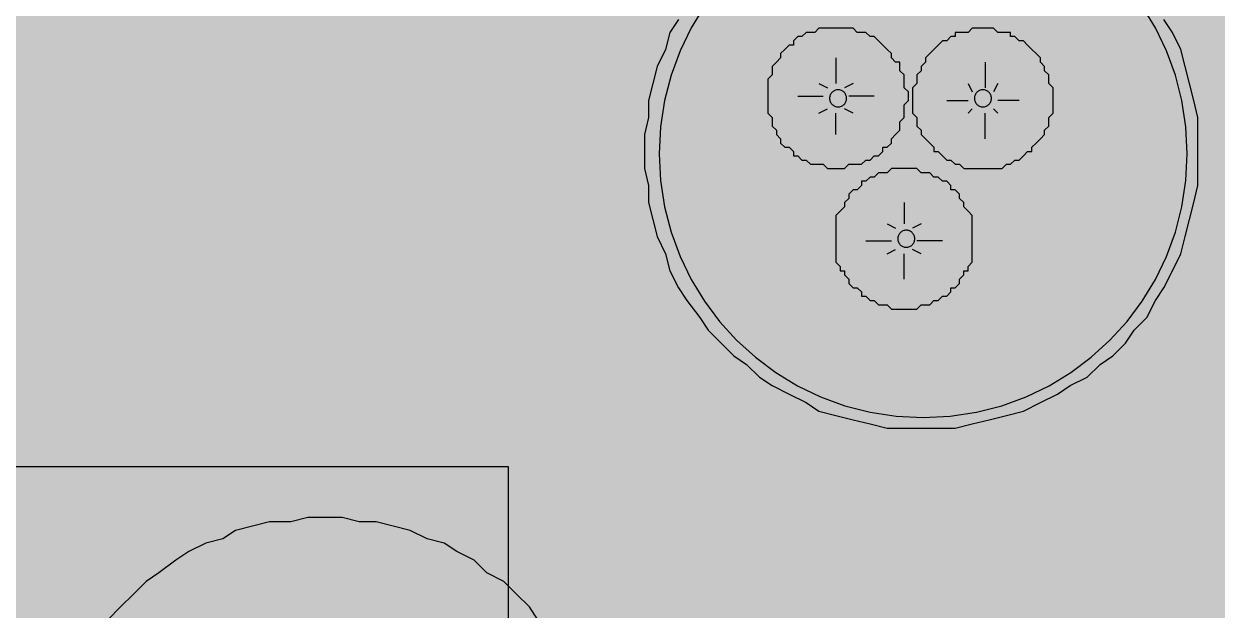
# Model space of a CAD drawing. Extents: x 0 to 810, y -8 to 614.
# Drawn here: x 433.72 to 467.34, y 197.75 to 214.28 of the extents above; entities that cross this region are included whole.
import ezdxf

# ---------------------------------------------------------------- set-up
doc = ezdxf.new("R2010")
doc.units = 0
doc.header["$MEASUREMENT"] = 0
doc.layers.add('Line', color=1, linetype='CONTINUOUS')
doc.layers.add('Poly', color=3, linetype='CONTINUOUS')

msp = doc.modelspace()

# ---------------------------------------------------------------- hatches: boundary and pattern name
at = {"layer": 'Poly', "true_color": 0xffffff}
for points in [[(431.52, 167.96), (431.52, 254.72), (486.48, 254.72)], [(431.52, 167.96), (486.48, 254.72), (486.48, 167.96)], [(451.2, 210.68), (451.2, 210.2), (451.32, 209.72), (451.32, 209.24), (451.44, 208.76), (451.56, 208.28), (451.8, 207.8), (451.92, 207.32), (452.16, 206.84), (452.4, 206.48), (452.76, 206), (453, 205.64), (453.36, 205.28), (453.72, 204.92), (454.08, 204.68), (454.44, 204.32), (454.8, 204.08), (455.28, 203.84), (455.76, 203.6), (456.12, 203.36), (456.6, 203.24), (457.08, 203.12), (457.56, 203), (458.04, 202.88), (458.52, 202.88), (459, 202.88), (459.48, 202.88), (459.96, 202.88), (460.44, 203), (460.92, 203.12), (461.4, 203.24), (461.88, 203.36), (462.36, 203.6), (462.84, 203.84), (463.2, 204.08), (463.68, 204.32), (464.04, 204.68), (464.4, 204.92), (464.76, 205.28), (465, 205.64), (465.36, 206), (465.6, 206.48), (465.84, 206.84), (466.08, 207.32), (466.32, 207.8), (466.44, 208.28), (466.56, 208.76), (466.68, 209.24), (466.8, 209.72), (466.8, 210.2), (466.8, 210.68), (466.8, 211.16), (466.8, 211.64), (466.68, 212.12), (466.56, 212.6), (466.44, 213.08), (466.32, 213.56), (466.08, 214.04), (465.84, 214.4), (465.6, 214.88), (465.36, 215.24), (465, 215.6), (464.76, 215.96), (464.4, 216.32), (464.04, 216.68), (463.68, 216.92), (463.2, 217.28), (462.84, 217.52), (462.36, 217.76), (461.88, 217.88), (461.4, 218.12), (460.92, 218.24), (460.44, 218.36), (459.96, 218.36), (459.48, 218.48), (459, 218.48), (458.52, 218.48), (458.04, 218.36), (457.56, 218.36), (457.08, 218.24), (456.6, 218.12), (456.12, 217.88), (455.76, 217.76), (455.28, 217.52), (454.8, 217.28), (454.44, 216.92), (454.08, 216.68), (453.72, 216.32), (453.36, 215.96), (453, 215.6), (452.76, 215.24), (452.4, 214.88), (452.16, 214.4), (451.92, 214.04), (451.8, 213.56), (451.56, 213.08), (451.44, 212.6), (451.32, 212.12), (451.32, 211.64), (451.2, 211.16)], [(458.64, 212.24), (458.64, 212.36), (458.52, 212.48), (458.52, 212.6), (458.52, 212.72), (458.52, 212.84), (458.4, 212.96), (458.4, 213.08), (458.4, 213.2), (458.28, 213.2), (458.16, 213.32), (458.16, 213.44), (458.04, 213.56), (457.92, 213.68), (457.8, 213.8), (457.68, 213.92), (457.56, 213.92), (457.44, 214.04), (457.32, 214.04), (457.2, 214.04), (457.08, 214.16), (456.96, 214.16), (456.84, 214.16), (456.72, 214.16), (456.6, 214.16), (456.48, 214.16), (456.36, 214.16), (456.24, 214.16), (456.12, 214.16), (456, 214.04), (455.88, 214.04), (455.76, 214.04), (455.64, 213.92), (455.52, 213.92), (455.4, 213.8), (455.4, 213.68), (455.28, 213.68), (455.16, 213.56), (455.04, 213.44), (455.04, 213.32), (454.92, 213.2), (454.8, 213.08), (454.8, 212.96), (454.8, 212.84), (454.68, 212.72), (454.68, 212.6), (454.68, 212.48), (454.68, 212.36), (454.68, 212.24), (454.68, 212.12), (454.68, 212), (454.68, 211.88), (454.68, 211.76), (454.8, 211.64), (454.8, 211.52), (454.8, 211.4), (454.92, 211.28), (454.92, 211.16), (455.04, 211.04), (455.04, 210.92), (455.16, 210.8), (455.28, 210.8), (455.4, 210.68), (455.4, 210.56), (455.52, 210.56), (455.64, 210.44), (455.76, 210.44), (455.88, 210.32), (456, 210.32), (456.12, 210.32), (456.24, 210.32), (456.36, 210.2), (456.48, 210.2), (456.6, 210.2), (456.72, 210.2), (456.84, 210.2), (456.96, 210.32), (457.08, 210.32), (457.2, 210.32), (457.32, 210.32), (457.44, 210.44), (457.56, 210.44), (457.68, 210.56), (457.8, 210.56), (457.92, 210.68), (457.92, 210.8), (458.04, 210.8), (458.16, 210.92), (458.16, 211.04), (458.28, 211.16), (458.4, 211.28), (458.4, 211.4), (458.4, 211.52), (458.52, 211.64), (458.52, 211.76), (458.52, 211.88), (458.52, 212), (458.64, 212.12)], [(462.72, 212.12), (462.72, 212.24), (462.72, 212.36), (462.72, 212.48), (462.6, 212.6), (462.6, 212.72), (462.6, 212.84), (462.48, 212.96), (462.48, 213.08), (462.36, 213.2), (462.36, 213.32), (462.24, 213.44), (462.12, 213.56), (462, 213.68), (461.88, 213.8), (461.76, 213.8), (461.64, 213.92), (461.52, 213.92), (461.52, 214.04), (461.4, 214.04), (461.28, 214.04), (461.16, 214.04), (461.04, 214.16), (460.92, 214.16), (460.8, 214.16), (460.56, 214.16), (460.44, 214.16), (460.32, 214.04), (460.2, 214.04), (460.08, 214.04), (459.96, 214.04), (459.96, 213.92), (459.84, 213.92), (459.72, 213.8), (459.6, 213.8), (459.48, 213.68), (459.36, 213.56), (459.24, 213.44), (459.12, 213.32), (459.12, 213.2), (459, 213.08), (459, 212.96), (458.88, 212.84), (458.88, 212.72), (458.88, 212.6), (458.76, 212.48), (458.76, 212.36), (458.76, 212.24), (458.76, 212.12), (458.76, 212), (458.76, 211.88), (458.76, 211.76), (458.88, 211.64), (458.88, 211.52), (458.88, 211.4), (459, 211.28), (459, 211.16), (459.12, 211.04), (459.24, 210.92), (459.36, 210.8), (459.36, 210.68), (459.48, 210.68), (459.6, 210.56), (459.72, 210.44), (459.84, 210.44), (459.96, 210.32), (460.08, 210.32), (460.2, 210.2), (460.32, 210.2), (460.44, 210.2), (460.56, 210.2), (460.8, 210.2), (460.92, 210.2), (461.04, 210.2), (461.16, 210.2), (461.28, 210.2), (461.4, 210.32), (461.52, 210.32), (461.64, 210.44), (461.76, 210.44), (461.88, 210.56), (462, 210.68), (462.12, 210.68), (462.12, 210.8), (462.24, 210.92), (462.36, 211.04), (462.48, 211.16), (462.48, 211.28), (462.6, 211.4), (462.6, 211.52), (462.6, 211.64), (462.72, 211.76), (462.72, 211.88), (462.72, 212)], [(460.44, 208.16), (460.44, 208.28), (460.44, 208.52), (460.44, 208.64), (460.44, 208.76), (460.44, 208.88), (460.32, 209), (460.2, 209.12), (460.2, 209.24), (460.08, 209.36), (460.08, 209.48), (459.96, 209.6), (459.84, 209.6), (459.84, 209.72), (459.72, 209.84), (459.6, 209.84), (459.48, 209.96), (459.36, 209.96), (459.24, 210.08), (459.12, 210.08), (459, 210.08), (458.88, 210.2), (458.76, 210.2), (458.64, 210.2), (458.52, 210.2), (458.4, 210.2), (458.28, 210.2), (458.16, 210.2), (458.04, 210.08), (457.92, 210.08), (457.8, 210.08), (457.68, 209.96), (457.56, 209.96), (457.44, 209.84), (457.32, 209.84), (457.32, 209.72), (457.2, 209.6), (457.08, 209.6), (456.96, 209.48), (456.96, 209.36), (456.84, 209.24), (456.84, 209.12), (456.72, 209), (456.6, 208.88), (456.6, 208.76), (456.6, 208.64), (456.6, 208.52), (456.6, 208.28), (456.6, 208.16), (456.6, 208.04), (456.6, 207.92), (456.6, 207.8), (456.6, 207.68), (456.6, 207.56), (456.72, 207.44), (456.72, 207.32), (456.84, 207.32), (456.84, 207.2), (456.96, 207.08), (456.96, 206.96), (457.08, 206.84), (457.2, 206.84), (457.32, 206.72), (457.32, 206.6), (457.44, 206.6), (457.56, 206.48), (457.68, 206.48), (457.8, 206.36), (457.92, 206.36), (458.04, 206.36), (458.16, 206.24), (458.28, 206.24), (458.4, 206.24), (458.52, 206.24), (458.64, 206.24), (458.76, 206.24), (458.88, 206.24), (459, 206.36), (459.12, 206.36), (459.24, 206.36), (459.36, 206.48), (459.48, 206.48), (459.6, 206.6), (459.72, 206.6), (459.84, 206.72), (459.84, 206.84), (459.96, 206.84), (460.08, 206.96), (460.08, 207.08), (460.2, 207.2), (460.2, 207.32), (460.32, 207.32), (460.32, 207.44), (460.44, 207.56), (460.44, 207.68), (460.44, 207.8), (460.44, 207.92), (460.44, 208.04)], [(423.84, 182.6), (423.84, 201.8), (447.36, 201.8)], [(423.84, 182.6), (447.36, 201.8), (447.36, 182.6)], [(434.28, 192.44), (434.28, 191.96), (434.4, 191.48), (434.4, 191), (434.52, 190.52), (434.64, 190.04), (434.88, 189.56), (435, 189.08), (435.24, 188.72), (435.48, 188.24), (435.84, 187.88), (436.08, 187.4), (436.44, 187.04), (436.8, 186.68), (437.16, 186.44), (437.52, 186.08), (438, 185.84), (438.36, 185.6), (438.84, 185.36), (439.32, 185.12), (439.68, 185), (440.16, 184.88), (440.64, 184.76), (441.24, 184.64), (441.72, 184.64), (442.2, 184.64), (442.68, 184.64), (443.16, 184.64), (443.64, 184.76), (444.12, 184.88), (444.6, 185), (445.08, 185.12), (445.56, 185.36), (445.92, 185.6), (446.4, 185.84), (446.76, 186.08), (447.24, 186.44), (447.6, 186.68), (447.96, 187.04), (448.2, 187.4), (448.56, 187.88), (448.8, 188.24), (449.04, 188.72), (449.28, 189.08), (449.52, 189.56), (449.64, 190.04), (449.76, 190.52), (449.88, 191), (450, 191.48), (450, 191.96), (450, 192.44), (450, 192.92), (450, 193.4), (449.88, 193.88), (449.76, 194.48), (449.64, 194.84), (449.52, 195.32), (449.28, 195.8), (449.04, 196.28), (448.8, 196.64), (448.56, 197.12), (448.2, 197.48), (447.96, 197.84), (447.6, 198.2), (447.24, 198.56), (446.76, 198.8), (446.4, 199.16), (445.92, 199.4), (445.56, 199.64), (445.08, 199.76), (444.6, 200), (444.12, 200.12), (443.64, 200.24), (443.16, 200.24), (442.68, 200.36), (442.2, 200.36), (441.72, 200.36), (441.24, 200.24), (440.64, 200.24), (440.16, 200.12), (439.68, 200), (439.32, 199.76), (438.84, 199.64), (438.36, 199.4), (438, 199.16), (437.52, 198.8), (437.16, 198.56), (436.8, 198.2), (436.44, 197.84), (436.08, 197.48), (435.84, 197.12), (435.48, 196.64), (435.24, 196.28), (435, 195.8), (434.88, 195.32), (434.64, 194.84), (434.52, 194.48), (434.4, 193.88), (434.4, 193.4), (434.28, 192.92)]]:
    msp.add_hatch(color=7, dxfattribs=at).paths.add_polyline_path(points, flags=0)

# ---------------------------------------------------------------- linework, layer by layer
at = {"layer": 'Line', "color": 178, "true_color": 0x000000}
for p, q in [((452.16, 214.4), (451.92, 214.04)), ((466.08, 214.04), (465.84, 214.4)), ((451.92, 214.04), (451.8, 213.56)), ((455.52, 213.92), (455.4, 213.8)), ((455.64, 213.92), (455.52, 213.92)), ((455.76, 214.04), (455.64, 213.92)), ((455.88, 214.04), (455.76, 214.04)), ((456, 214.04), (455.88, 214.04)), ((456.12, 214.16), (456, 214.04)), ((456.24, 214.16), (456.12, 214.16)), ((456.36, 214.16), (456.24, 214.16)), ((456.48, 214.16), (456.36, 214.16)), ((456.6, 214.16), (456.48, 214.16)), ((456.72, 214.16), (456.6, 214.16)), ((456.84, 214.16), (456.72, 214.16)), ((456.96, 214.16), (456.84, 214.16)), ((457.08, 214.16), (456.96, 214.16)), ((457.2, 214.04), (457.08, 214.16)), ((457.32, 214.04), (457.2, 214.04)), ((457.44, 214.04), (457.32, 214.04)), ((457.56, 213.92), (457.44, 214.04)), ((457.68, 213.92), (457.56, 213.92)), ((457.8, 213.8), (457.68, 213.92)), ((459.84, 213.92), (459.72, 213.8)), ((459.96, 213.92), (459.84, 213.92)), ((460.08, 214.04), (459.96, 214.04)), ((459.96, 214.04), (459.96, 213.92)), ((460.2, 214.04), (460.08, 214.04)), ((460.32, 214.04), (460.2, 214.04)), ((460.44, 214.16), (460.32, 214.04)), ((460.56, 214.16), (460.44, 214.16)), ((460.8, 214.16), (460.56, 214.16)), ((460.92, 214.16), (460.8, 214.16)), ((461.04, 214.16), (460.92, 214.16)), ((461.16, 214.04), (461.04, 214.16)), ((461.28, 214.04), (461.16, 214.04)), ((461.4, 214.04), (461.28, 214.04)), ((461.52, 214.04), (461.4, 214.04)), ((461.52, 213.92), (461.52, 214.04)), ((461.64, 213.92), (461.52, 213.92)), ((461.76, 213.8), (461.64, 213.92)), ((466.32, 213.56), (466.08, 214.04)), ((451.8, 213.56), (451.56, 213.08)), ((455.16, 213.56), (455.04, 213.44)), ((455.28, 213.68), (455.16, 213.56)), ((455.4, 213.68), (455.28, 213.68)), ((455.4, 213.8), (455.4, 213.68)), ((457.92, 213.68), (457.8, 213.8)), ((458.04, 213.56), (457.92, 213.68)), ((457.92, 213.68), (457.92, 213.67988)), ((458.16, 213.44), (458.04, 213.56)), ((459.36, 213.56), (459.24, 213.44)), ((459.48, 213.68), (459.36, 213.56)), ((459.36, 213.56), (459.36, 213.55988)), ((459.6, 213.8), (459.48, 213.68)), ((459.72, 213.8), (459.6, 213.8)), ((461.88, 213.8), (461.76, 213.8)), ((462, 213.68), (461.88, 213.8)), ((462.12, 213.56), (462, 213.68)), ((462.24, 213.44), (462.12, 213.56)), ((462.12, 213.56), (462.12, 213.55988)), ((466.44, 213.08), (466.32, 213.56)), ((454.92, 213.2), (454.8, 213.08)), ((455.04, 213.32), (454.92, 213.2)), ((454.92, 213.2), (454.92, 213.19988)), ((455.04, 213.44), (455.04, 213.32)), ((456.6, 213.32), (456.6, 212.6)), ((458.16, 213.32), (458.16, 213.44)), ((458.28, 213.2), (458.16, 213.32)), ((458.4, 213.2), (458.28, 213.2)), ((458.4, 213.08), (458.4, 213.2)), ((459.12, 213.2), (459, 213.08)), ((459.24, 213.44), (459.12, 213.32)), ((459.12, 213.32), (459.12, 213.2)), ((460.8, 213.2), (460.8, 212.48)), ((462.36, 213.32), (462.24, 213.44)), ((462.36, 213.2), (462.36, 213.32)), ((462.48, 213.08), (462.36, 213.2)), ((451.56, 213.08), (451.44, 212.6)), ((454.8, 213.08), (454.8, 212.96)), ((454.8, 212.96), (454.8, 212.84)), ((458.4, 212.96), (458.4, 213.08)), ((458.52, 212.84), (458.4, 212.96)), ((459, 212.96), (458.88, 212.84)), ((459, 213.08), (459, 212.96)), ((462.48, 212.96), (462.48, 213.08)), ((462.6, 212.84), (462.48, 212.96)), ((466.56, 212.6), (466.44, 213.08)), ((451.44, 212.6), (451.32, 212.12)), ((454.8, 212.84), (454.68, 212.72)), ((454.68, 212.72), (454.68, 212.6)), ((454.68, 212.6), (454.68, 212.48)), ((456.12, 212.6), (456.36, 212.48)), ((457.08, 212.6), (456.84, 212.48)), ((458.52, 212.72), (458.52, 212.84)), ((458.52, 212.6), (458.52, 212.72)), ((458.52, 212.48), (458.52, 212.6)), ((458.88, 212.6), (458.76, 212.48)), ((458.88, 212.84), (458.88, 212.72)), ((458.88, 212.72), (458.88, 212.6)), ((460.32, 212.6), (460.44, 212.36)), ((461.16, 212.6), (461.04, 212.36)), ((462.6, 212.72), (462.6, 212.84)), ((462.6, 212.6), (462.6, 212.72)), ((462.72, 212.48), (462.6, 212.6)), ((466.68, 212.12), (466.56, 212.6)), ((454.68, 212.48), (454.68, 212.36)), ((454.68, 212.36), (454.68, 212.24)), ((454.68, 212.24), (454.68, 212.12)), ((455.52, 212.24), (456.24, 212.24)), ((457.68, 212.24), (456.96, 212.24)), ((458.64, 212.36), (458.52, 212.48)), ((458.64, 212.24), (458.64, 212.36)), ((458.64, 212.12), (458.64, 212.24)), ((458.76, 212.48), (458.76, 212.36)), ((458.76, 212.36), (458.76, 212.24)), ((458.76, 212.24), (458.76, 212.12)), ((462.72, 212.36), (462.72, 212.48)), ((462.72, 212.24), (462.72, 212.36)), ((462.72, 212.12), (462.72, 212.24)), ((451.32, 212.12), (451.32, 211.64)), ((454.68, 212.12), (454.68, 212)), ((454.68, 212), (454.68, 211.88)), ((454.68, 211.88), (454.68, 211.76)), ((456.12, 211.76), (456.36, 211.88)), ((457.08, 211.76), (456.84, 211.88)), ((458.52, 212), (458.64, 212.12)), ((458.52, 211.88), (458.52, 212)), ((458.52, 211.76), (458.52, 211.88)), ((458.76, 212.12), (458.76, 212)), ((458.76, 212), (458.76, 211.88)), ((458.76, 211.88), (458.76, 211.76)), ((459.72, 212.12), (460.32, 212.12)), ((460.32, 211.76), (460.44, 211.88)), ((461.16, 211.76), (461.04, 211.88)), ((461.76, 212.12), (461.16, 212.12)), ((462.72, 212), (462.72, 212.12)), ((462.72, 211.88), (462.72, 212)), ((462.72, 211.76), (462.72, 211.88)), ((466.8, 211.64), (466.68, 212.12)), ((451.32, 211.64), (451.2, 211.16)), ((454.68, 211.76), (454.8, 211.64)), ((454.8, 211.64), (454.8, 211.52)), ((454.8, 211.52), (454.8, 211.4)), ((456.6, 211.16), (456.6, 211.76)), ((458.4, 211.52), (458.52, 211.64)), ((458.4, 211.4), (458.4, 211.52)), ((458.52, 211.64), (458.52, 211.76)), ((458.76, 211.76), (458.88, 211.64)), ((458.88, 211.64), (458.88, 211.52)), ((458.88, 211.52), (458.88, 211.4)), ((460.8, 211.04), (460.8, 211.76)), ((462.6, 211.64), (462.72, 211.76)), ((462.6, 211.52), (462.6, 211.64)), ((462.6, 211.4), (462.6, 211.52)), ((466.8, 211.16), (466.8, 211.64)), ((454.8, 211.4), (454.92, 211.28)), ((454.92, 211.28), (454.92, 211.16)), ((458.28, 211.16), (458.4, 211.28)), ((458.4, 211.28), (458.4, 211.4)), ((458.88, 211.4), (459, 211.28)), ((459, 211.28), (459, 211.16)), ((462.48, 211.28), (462.6, 211.4)), ((462.48, 211.16), (462.48, 211.28)), ((451.2, 211.16), (451.2, 210.68)), ((454.92, 211.16), (455.04, 211.04)), ((455.04, 211.04), (455.04, 210.92)), ((455.04, 210.92), (455.16, 210.8)), ((458.04, 210.8), (458.16, 210.92)), ((458.16, 211.04), (458.28, 211.16)), ((458.16, 210.92), (458.16, 211.04)), ((459, 211.16), (459.12, 211.04)), ((459.12, 211.04), (459.12, 211.03988)), ((459.12, 211.04), (459.24, 210.92)), ((459.24, 210.92), (459.36, 210.8)), ((462.12, 210.8), (462.24, 210.92)), ((462.24, 210.92), (462.36, 211.04)), ((462.36, 211.04), (462.48, 211.16)), ((462.36, 211.04), (462.36, 211.03988)), ((466.8, 210.68), (466.8, 211.16)), ((451.2, 210.68), (451.2, 210.2)), ((455.16, 210.8), (455.28, 210.8)), ((455.28, 210.8), (455.4, 210.68)), ((455.4, 210.68), (455.4, 210.56)), ((455.4, 210.56), (455.52, 210.56)), ((455.52, 210.56), (455.64, 210.44)), ((457.56, 210.44), (457.68, 210.56)), ((457.68, 210.56), (457.8, 210.56)), ((457.8, 210.56), (457.92, 210.68)), ((457.92, 210.68), (457.92, 210.8)), ((457.92, 210.8), (458.04, 210.8)), ((459.36, 210.8), (459.36, 210.68)), ((459.36, 210.68), (459.48, 210.68)), ((459.48, 210.68), (459.6, 210.56)), ((459.6, 210.56), (459.72, 210.44)), ((461.76, 210.44), (461.88, 210.56)), ((461.88, 210.56), (462, 210.68)), ((462, 210.68), (462.12, 210.68)), ((462.12, 210.68), (462.12, 210.8)), ((466.8, 210.2), (466.8, 210.68)), ((451.2, 210.2), (451.32, 209.72)), ((455.64, 210.44), (455.76, 210.44)), ((455.76, 210.44), (455.88, 210.32)), ((455.88, 210.32), (456, 210.32)), ((456, 210.32), (456.12, 210.32)), ((456.12, 210.32), (456.24, 210.32)), ((456.24, 210.32), (456.36, 210.2)), ((456.36, 210.2), (456.48, 210.2)), ((456.48, 210.2), (456.6, 210.2)), ((456.6, 210.2), (456.72, 210.2)), ((456.72, 210.2), (456.84, 210.2)), ((456.84, 210.2), (456.96, 210.32)), ((456.96, 210.32), (457.08, 210.32)), ((457.08, 210.32), (457.2, 210.32)), ((457.2, 210.32), (457.32, 210.32)), ((457.32, 210.32), (457.44, 210.44)), ((457.44, 210.44), (457.56, 210.44)), ((458.16, 210.2), (458.04, 210.08)), ((458.28, 210.2), (458.16, 210.2)), ((458.4, 210.2), (458.28, 210.2)), ((458.52, 210.2), (458.4, 210.2)), ((458.64, 210.2), (458.52, 210.2)), ((458.76, 210.2), (458.64, 210.2)), ((458.88, 210.2), (458.76, 210.2)), ((459, 210.08), (458.88, 210.2)), ((459.72, 210.44), (459.84, 210.44)), ((459.84, 210.44), (459.96, 210.32)), ((459.96, 210.32), (459.96, 210.31988)), ((459.96, 210.32), (460.08, 210.32)), ((460.08, 210.32), (460.2, 210.2)), ((460.2, 210.2), (460.32, 210.2)), ((460.32, 210.2), (460.44, 210.2)), ((460.44, 210.2), (460.56, 210.2)), ((460.56, 210.2), (460.8, 210.2)), ((460.8, 210.2), (460.92, 210.2)), ((460.92, 210.2), (461.04, 210.2)), ((461.04, 210.2), (461.16, 210.2)), ((461.16, 210.2), (461.28, 210.2)), ((461.28, 210.2), (461.4, 210.32)), ((461.4, 210.32), (461.52, 210.32)), ((461.52, 210.32), (461.64, 210.44)), ((461.52, 210.32), (461.52, 210.31988)), ((461.64, 210.44), (461.76, 210.44)), ((466.8, 209.72), (466.8, 210.2)), ((457.44, 209.84), (457.32, 209.84)), ((457.32, 209.84), (457.32, 209.72)), ((457.56, 209.96), (457.44, 209.84)), ((457.68, 209.96), (457.56, 209.96)), ((457.8, 210.08), (457.68, 209.96)), ((457.92, 210.08), (457.8, 210.08)), ((458.04, 210.08), (457.92, 210.08)), ((459.12, 210.08), (459, 210.08)), ((459.24, 210.08), (459.12, 210.08)), ((459.36, 209.96), (459.24, 210.08)), ((459.48, 209.96), (459.36, 209.96)), ((459.6, 209.84), (459.48, 209.96)), ((459.72, 209.84), (459.6, 209.84)), ((459.84, 209.72), (459.72, 209.84)), ((451.32, 209.72), (451.32, 209.24)), ((457.08, 209.6), (456.96, 209.48)), ((457.2, 209.6), (457.08, 209.6)), ((457.32, 209.72), (457.2, 209.6)), ((459.84, 209.6), (459.84, 209.72)), ((459.96, 209.6), (459.84, 209.6)), ((460.08, 209.48), (459.96, 209.6)), ((466.68, 209.24), (466.8, 209.72)), ((451.32, 209.24), (451.44, 208.76)), ((456.96, 209.36), (456.84, 209.24)), ((456.84, 209.24), (456.84, 209.12)), ((456.96, 209.48), (456.96, 209.36)), ((458.52, 209.24), (458.52, 208.64)), ((460.08, 209.36), (460.08, 209.48)), ((460.2, 209.24), (460.08, 209.36)), ((460.2, 209.12), (460.2, 209.24)), ((466.56, 208.76), (466.68, 209.24)), ((456.72, 209), (456.6, 208.88)), ((456.6, 208.88), (456.6, 208.76)), ((456.84, 209.12), (456.72, 209)), ((456.72, 209), (456.72, 208.99988)), ((460.32, 209), (460.2, 209.12)), ((460.44, 208.88), (460.32, 209)), ((460.32, 209), (460.32, 208.99988)), ((460.44, 208.76), (460.44, 208.88)), ((451.44, 208.76), (451.56, 208.28)), ((456.6, 208.76), (456.6, 208.64)), ((456.6, 208.64), (456.6, 208.52)), ((456.6, 208.52), (456.6, 208.28)), ((458.04, 208.64), (458.28, 208.52)), ((459, 208.64), (458.76, 208.52)), ((460.44, 208.64), (460.44, 208.76)), ((460.44, 208.52), (460.44, 208.64)), ((460.44, 208.28), (460.44, 208.52)), ((466.44, 208.28), (466.56, 208.76)), ((451.56, 208.28), (451.8, 207.8)), ((456.6, 208.28), (456.6, 208.16)), ((456.6, 208.16), (456.6, 208.04)), ((457.44, 208.16), (458.16, 208.16)), ((459.6, 208.16), (458.88, 208.16)), ((460.44, 208.16), (460.44, 208.28)), ((460.44, 208.04), (460.44, 208.16)), ((466.32, 207.8), (466.44, 208.28)), ((456.6, 208.04), (456.6, 207.92)), ((456.6, 207.92), (456.6, 207.8)), ((458.04, 207.8), (458.28, 207.92)), ((459, 207.8), (458.76, 207.92)), ((460.44, 207.92), (460.44, 208.04)), ((460.44, 207.8), (460.44, 207.92)), ((451.8, 207.8), (451.92, 207.32)), ((456.6, 207.8), (456.6, 207.68)), ((456.6, 207.68), (456.6, 207.56)), ((456.6, 207.56), (456.72, 207.44)), ((458.52, 207.08), (458.52, 207.8)), ((460.32, 207.44), (460.44, 207.56)), ((460.44, 207.68), (460.44, 207.8)), ((460.44, 207.56), (460.44, 207.68)), ((466.08, 207.32), (466.32, 207.8)), ((451.92, 207.32), (452.16, 206.84)), ((456.72, 207.44), (456.72, 207.32)), ((456.72, 207.32), (456.84, 207.32)), ((456.84, 207.32), (456.84, 207.2)), ((456.84, 207.2), (456.96, 207.08)), ((460.08, 207.08), (460.2, 207.2)), ((460.2, 207.2), (460.2, 207.32)), ((460.2, 207.32), (460.32, 207.32)), ((460.32, 207.32), (460.32, 207.44)), ((465.84, 206.84), (466.08, 207.32)), ((452.16, 206.84), (452.4, 206.48)), ((456.96, 207.08), (456.96, 206.96)), ((456.96, 206.96), (457.08, 206.84)), ((457.08, 206.84), (457.2, 206.84)), ((457.2, 206.84), (457.32, 206.72)), ((459.84, 206.72), (459.84, 206.84)), ((459.84, 206.84), (459.96, 206.84)), ((459.96, 206.84), (460.08, 206.96)), ((460.08, 206.96), (460.08, 207.08)), ((465.6, 206.48), (465.84, 206.84)), ((452.4, 206.48), (452.76, 206)), ((457.32, 206.72), (457.32, 206.6)), ((457.32, 206.6), (457.44, 206.6)), ((457.44, 206.6), (457.56, 206.48)), ((457.56, 206.48), (457.68, 206.48)), ((457.68, 206.48), (457.8, 206.36)), ((459.24, 206.36), (459.36, 206.48)), ((459.36, 206.48), (459.48, 206.48)), ((459.48, 206.48), (459.6, 206.6)), ((459.6, 206.6), (459.72, 206.6)), ((459.72, 206.6), (459.84, 206.72)), ((465.36, 206), (465.6, 206.48)), ((457.8, 206.36), (457.92, 206.36)), ((457.92, 206.36), (458.04, 206.36)), ((458.04, 206.36), (458.16, 206.24)), ((458.16, 206.24), (458.28, 206.24)), ((458.28, 206.24), (458.4, 206.24)), ((458.4, 206.24), (458.52, 206.24)), ((458.52, 206.24), (458.64, 206.24)), ((458.64, 206.24), (458.76, 206.24)), ((458.76, 206.24), (458.88, 206.24)), ((458.88, 206.24), (459, 206.36)), ((459, 206.36), (459.12, 206.36)), ((459.12, 206.36), (459.24, 206.36)), ((452.76, 206), (453, 205.64)), ((465, 205.64), (465.36, 206)), ((453, 205.64), (453.36, 205.28)), ((464.76, 205.28), (465, 205.64)), ((453.36, 205.28), (453.72, 204.92)), ((464.4, 204.92), (464.76, 205.28)), ((453.72, 204.92), (454.08, 204.68)), ((464.04, 204.68), (464.4, 204.92)), ((454.08, 204.68), (454.44, 204.32)), ((463.68, 204.32), (464.04, 204.68)), ((454.44, 204.32), (454.8, 204.08)), ((463.2, 204.08), (463.68, 204.32)), ((454.8, 204.08), (455.28, 203.84)), ((455.28, 203.84), (455.76, 203.6)), ((462.36, 203.6), (462.84, 203.84)), ((462.84, 203.84), (463.2, 204.08)), ((455.76, 203.6), (456.12, 203.36)), ((461.88, 203.36), (462.36, 203.6)), ((456.12, 203.36), (456.6, 203.24)), ((456.6, 203.24), (457.08, 203.12)), ((457.08, 203.12), (457.56, 203)), ((460.44, 203), (460.92, 203.12)), ((460.92, 203.12), (461.4, 203.24)), ((461.4, 203.24), (461.88, 203.36)), ((457.56, 203), (458.04, 202.88)), ((458.04, 202.88), (458.52, 202.88)), ((458.52, 202.88), (459, 202.88)), ((459, 202.88), (459.48, 202.88)), ((459.48, 202.88), (459.96, 202.88)), ((459.96, 202.88), (460.44, 203)), ((423.84, 201.8), (447.36, 201.8)), ((447.36, 201.8), (447.36, 182.6)), ((440.16, 200.12), (439.68, 200)), ((440.64, 200.24), (440.16, 200.12)), ((441.24, 200.24), (440.64, 200.24)), ((441.72, 200.36), (441.24, 200.24)), ((442.2, 200.36), (441.72, 200.36)), ((442.68, 200.36), (442.2, 200.36)), ((443.16, 200.24), (442.68, 200.36)), ((443.64, 200.24), (443.16, 200.24)), ((444.12, 200.12), (443.64, 200.24)), ((444.6, 200), (444.12, 200.12)), ((439.32, 199.76), (438.84, 199.64)), ((439.68, 200), (439.32, 199.76)), ((445.08, 199.76), (444.6, 200)), ((445.56, 199.64), (445.08, 199.76)), ((438.36, 199.4), (438, 199.16)), ((438.84, 199.64), (438.36, 199.4)), ((445.92, 199.4), (445.56, 199.64)), ((446.4, 199.16), (445.92, 199.4)), ((438, 199.16), (437.52, 198.8)), ((446.76, 198.8), (446.4, 199.16)), ((437.52, 198.8), (437.16, 198.56)), ((447.24, 198.56), (446.76, 198.8)), ((437.16, 198.56), (436.8, 198.2)), ((447.6, 198.2), (447.24, 198.56)), ((436.8, 198.2), (436.44, 197.84)), ((447.96, 197.84), (447.6, 198.2)), ((436.44, 197.84), (436.08, 197.48)), ((448.2, 197.48), (447.96, 197.84))]:
    msp.add_line(p, q, dxfattribs=at)
at = {"layer": 'Poly', "color": 178, "true_color": 0x000000}
msp.add_lwpolyline([(452.890635, 214.779775), (452.517968, 214.166346), (452.204672, 213.515984), (451.954488, 212.832429), (451.771154, 212.11942), (451.658412, 211.380697), (451.62, 210.62), (451.658412, 209.859303), (451.771154, 209.120581), (451.954488, 208.407572), (452.204672, 207.724016), (452.517968, 207.073654), (452.890635, 206.460225), (453.318934, 205.887469), (453.799125, 205.359126), (454.327469, 204.878934), (454.900225, 204.450635), (455.513654, 204.077968), (456.164016, 203.764672), (456.847571, 203.514488), (457.56058, 203.331154), (458.299303, 203.218412), (459.06, 203.18), (459.820697, 203.218412), (460.559419, 203.331154), (461.272428, 203.514488), (461.955984, 203.764672), (462.606346, 204.077968), (463.219775, 204.450635), (463.792531, 204.878934), (464.320874, 205.359126), (464.801066, 205.887469), (465.229365, 206.460225), (465.602032, 207.073654), (465.915328, 207.724016), (466.165512, 208.407572), (466.348846, 209.120581), (466.461588, 209.859303), (466.5, 210.62), (466.461588, 211.380697), (466.348846, 212.11942), (466.165512, 212.832429), (465.915328, 213.515984), (465.602032, 214.166346), (465.229365, 214.779775)], dxfattribs=at)
for points in [[(456.66, 212.42), (456.635461, 212.418761), (456.611632, 212.415124), (456.588631, 212.40921), (456.566581, 212.40114), (456.545602, 212.391033), (456.525814, 212.379012), (456.507338, 212.365196), (456.490294, 212.349706), (456.474804, 212.332662), (456.460988, 212.314186), (456.448967, 212.294398), (456.43886, 212.273419), (456.43079, 212.251369), (456.424876, 212.228368), (456.421239, 212.204539), (456.42, 212.18), (456.421239, 212.155462), (456.424876, 212.131632), (456.43079, 212.108632), (456.43886, 212.086582), (456.448967, 212.065602), (456.460988, 212.045814), (456.474804, 212.027338), (456.490294, 212.010295), (456.507338, 211.994805), (456.525814, 211.980989), (456.545602, 211.968967), (456.566581, 211.958861), (456.588631, 211.95079), (456.611632, 211.944876), (456.635461, 211.941239), (456.66, 211.94), (456.684538, 211.941239), (456.708368, 211.944876), (456.731368, 211.95079), (456.753418, 211.958861), (456.774398, 211.968967), (456.794186, 211.980989), (456.812662, 211.994805), (456.829705, 212.010295), (456.845195, 212.027338), (456.859011, 212.045814), (456.871033, 212.065602), (456.881139, 212.086582), (456.88921, 212.108632), (456.895124, 212.131632), (456.898761, 212.155462), (456.9, 212.18), (456.898761, 212.204539), (456.895124, 212.228368), (456.88921, 212.251369), (456.881139, 212.273419), (456.871033, 212.294398), (456.859011, 212.314186), (456.845195, 212.332662), (456.829705, 212.349706), (456.812662, 212.365196), (456.794186, 212.379012), (456.774398, 212.391033), (456.753418, 212.40114), (456.731368, 212.40921), (456.708368, 212.415124), (456.684538, 212.418761), (456.66, 212.42)], [(460.74, 212.42), (460.715461, 212.418761), (460.691632, 212.415124), (460.668631, 212.40921), (460.646581, 212.40114), (460.625602, 212.391033), (460.605814, 212.379012), (460.587338, 212.365196), (460.570294, 212.349706), (460.554804, 212.332662), (460.540988, 212.314186), (460.528967, 212.294398), (460.51886, 212.273419), (460.51079, 212.251369), (460.504876, 212.228368), (460.501239, 212.204539), (460.5, 212.18), (460.501239, 212.155462), (460.504876, 212.131632), (460.51079, 212.108632), (460.51886, 212.086582), (460.528967, 212.065602), (460.540988, 212.045814), (460.554804, 212.027338), (460.570294, 212.010295), (460.587338, 211.994805), (460.605814, 211.980989), (460.625602, 211.968967), (460.646581, 211.958861), (460.668631, 211.95079), (460.691632, 211.944876), (460.715461, 211.941239), (460.74, 211.94), (460.764538, 211.941239), (460.788368, 211.944876), (460.811368, 211.95079), (460.833418, 211.958861), (460.854398, 211.968967), (460.874186, 211.980989), (460.892662, 211.994805), (460.909705, 212.010295), (460.925195, 212.027338), (460.939011, 212.045814), (460.951033, 212.065602), (460.961139, 212.086582), (460.96921, 212.108632), (460.975124, 212.131632), (460.978761, 212.155462), (460.98, 212.18), (460.978761, 212.204539), (460.975124, 212.228368), (460.96921, 212.251369), (460.961139, 212.273419), (460.951033, 212.294398), (460.939011, 212.314186), (460.925195, 212.332662), (460.909705, 212.349706), (460.892662, 212.365196), (460.874186, 212.379012), (460.854398, 212.391033), (460.833418, 212.40114), (460.811368, 212.40921), (460.788368, 212.415124), (460.764538, 212.418761), (460.74, 212.42)], [(458.58, 208.46), (458.555461, 208.458761), (458.531632, 208.455124), (458.508631, 208.44921), (458.486581, 208.44114), (458.465602, 208.431033), (458.445814, 208.419012), (458.427338, 208.405196), (458.410294, 208.389706), (458.394804, 208.372662), (458.380988, 208.354186), (458.368967, 208.334398), (458.35886, 208.313419), (458.35079, 208.291369), (458.344876, 208.268368), (458.341239, 208.244539), (458.34, 208.22), (458.341239, 208.195462), (458.344876, 208.171632), (458.35079, 208.148632), (458.35886, 208.126582), (458.368967, 208.105602), (458.380988, 208.085814), (458.394804, 208.067338), (458.410294, 208.050295), (458.427338, 208.034805), (458.445814, 208.020989), (458.465602, 208.008967), (458.486581, 207.998861), (458.508631, 207.99079), (458.531632, 207.984876), (458.555461, 207.981239), (458.58, 207.98), (458.604538, 207.981239), (458.628368, 207.984876), (458.651368, 207.99079), (458.673418, 207.998861), (458.694398, 208.008967), (458.714186, 208.020989), (458.732662, 208.034805), (458.749705, 208.050295), (458.765195, 208.067338), (458.779011, 208.085814), (458.791033, 208.105602), (458.801139, 208.126582), (458.80921, 208.148632), (458.815124, 208.171632), (458.818761, 208.195462), (458.82, 208.22), (458.818761, 208.244539), (458.815124, 208.268368), (458.80921, 208.291369), (458.801139, 208.313419), (458.791033, 208.334398), (458.779011, 208.354186), (458.765195, 208.372662), (458.749705, 208.389706), (458.732662, 208.405196), (458.714186, 208.419012), (458.694398, 208.431033), (458.673418, 208.44114), (458.651368, 208.44921), (458.628368, 208.455124), (458.604538, 208.458761), (458.58, 208.46)]]:
    msp.add_lwpolyline(points, close=True, dxfattribs=at)

doc.saveas('drawing.dxf')
